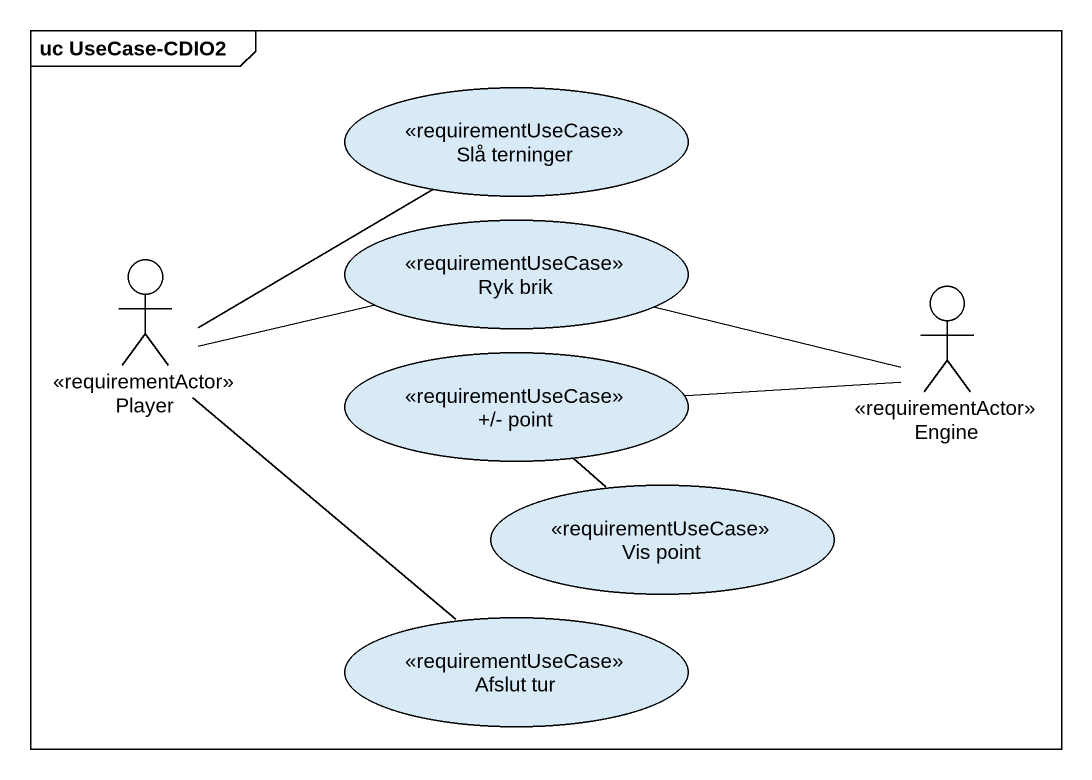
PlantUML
@startuml
mainframe uc UseCase-CDIO2
usecase "Slå terninger" as Slå_terninger <<requirementUseCase>>
actor Player <<requirementActor>>
usecase "Ryk brik" as Ryk_brik <<requirementUseCase>>
usecase "+/- point" as point <<requirementUseCase>>
actor Engine <<requirementActor>>
usecase "Vis point" as Vis_point <<requirementUseCase>>
usecase "Afslut tur" as Afslut_tur <<requirementUseCase>>
Player -right- Slå_terninger
Player -right- Ryk_brik
Player -- Afslut_tur
point -- Vis_point
Engine -left- Ryk_brik
Engine -left- point
@enduml
